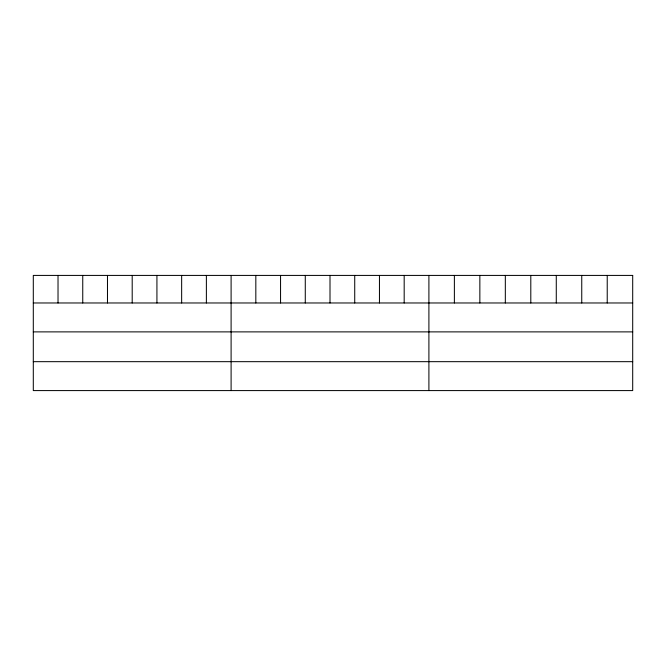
<?xml version="1.0" encoding="UTF-8"?>
<svg xmlns="http://www.w3.org/2000/svg" width="666" height="666" viewBox="0 0 666 666"><rect width="100%" height="100%" fill="white"/><g stroke="black" fill="none" stroke-linecap="round" stroke-linejoin="round"><path stroke-width="1" d="M33.3 302.972L632.7 302.972M33.3 331.884L632.7 331.884M33.3 361.671L632.7 361.671M607.226 275.416L607.226 302.972M581.751 275.416L581.751 302.972M556.277 275.416L556.277 302.972M530.802 275.416L530.802 302.972M505.327 275.416L505.327 302.972M479.853 275.416L479.853 302.972M454.378 275.416L454.378 302.972M428.904 275.416L428.904 390.584M404.179 275.416L404.179 302.972M379.454 275.416L379.454 302.972M354.728 275.416L354.728 302.972M330.003 275.416L330.003 302.972M305.278 275.416L305.278 302.972M280.553 275.416L280.553 302.972M255.827 275.416L255.827 302.972M231.102 275.416L231.102 390.584M206.377 275.416L206.377 302.972M181.651 275.416L181.651 302.972M156.926 275.416L156.926 302.972M132.201 275.416L132.201 302.972M107.476 275.416L107.476 302.972M82.751 275.416L82.751 302.972M58.025 275.416L58.025 302.972M632.7 275.416L33.3 275.416L33.3 390.584L632.7 390.584L632.7 275.416"/></g></svg>
